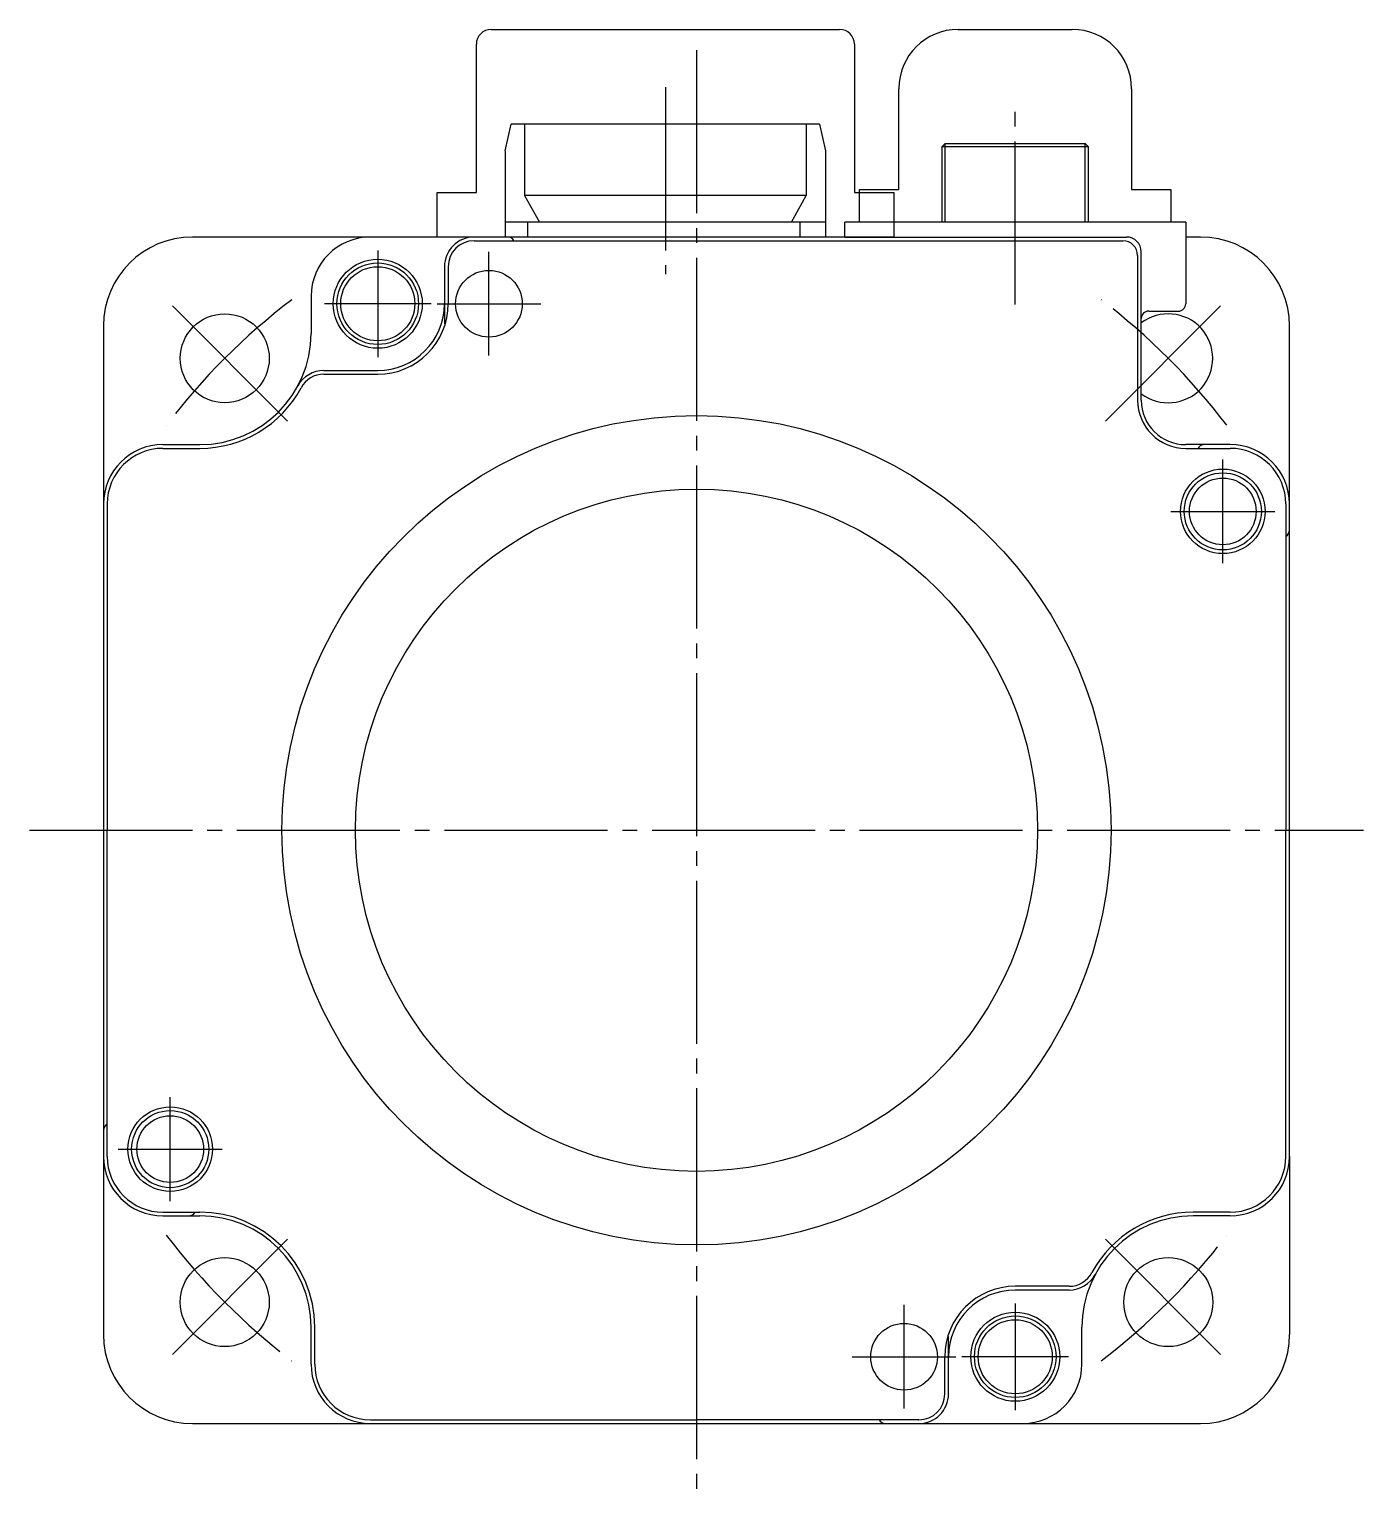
# Model space of a CAD drawing. Header units: millimetres. Extents: x -206 to 211, y -206 to 173.
# Drawn here: x -206.2 to -116.2, y -67.3 to 31.7 of the extents above; entities that cross this region are included whole.
import ezdxf

# ---------------------------------------------------------------- set-up
doc = ezdxf.new("R2010")
doc.units = ezdxf.units.MM
doc.linetypes.add('DASH_CENTER', pattern=[14, 11, -1, 1, -1])

msp = doc.modelspace()

# ---------------------------------------------------------------- linework, layer by layer
at = {"color": 4, "linetype": 'Continuous'}
for p, q in [((-175.085, 31.743), (-151.585, 31.743)), ((-143.585, 31.743), (-135.885, 31.743)), ((-176.085, 20.743), (-176.085, 30.743)), ((-150.585, 30.743), (-150.585, 20.743)), ((-147.585, 20.943), (-147.585, 27.743)), ((-131.885, 27.743), (-131.885, 20.943)), ((-150.235, 18.743), (-150.235, 20.943)), ((-150.235, 20.943), (-147.585, 20.943)), ((-131.885, 20.943), (-129.235, 20.943)), ((-129.235, 20.943), (-129.235, 18.743)), ((-178.735, 20.743), (-176.085, 20.743)), ((-178.735, 17.743), (-178.735, 20.743)), ((-150.585, 20.743), (-147.935, 20.743)), ((-147.935, 20.743), (-147.935, 17.743)), ((-129.235, 18.743), (-150.235, 18.743)), ((-147.935, 17.743), (-178.735, 17.743))]:
    msp.add_line(p, q, dxfattribs=at)
at = {"color": 1, "linetype": 'DASH_CENTER'}
for p, q in [((-161.235, 30.343), (-161.235, -67.257)), ((-163.335, 27.843), (-163.335, 15.243)), ((-139.735, 13.193), (-139.735, 26.543)), ((-182.735, 16.843), (-182.735, 9.643)), ((-175.235, 9.743), (-175.235, 16.743)), ((-188.812, 5.321), (-197.297, 13.806)), ((-179.135, 13.243), (-186.335, 13.243)), ((-178.735, 13.243), (-171.735, 13.243)), ((-133.658, 5.321), (-125.173, 13.806)), ((-125.735, -4.257), (-125.735, 2.743)), ((-129.235, -0.757), (-122.235, -0.757)), ((-206.235, -22.257), (-116.235, -22.257)), ((-196.735, -47.257), (-196.735, -40.257)), ((-200.235, -43.757), (-193.235, -43.757)), ((-188.812, -49.834), (-197.297, -58.319)), ((-133.658, -49.834), (-125.173, -58.319)), ((-147.235, -61.257), (-147.235, -54.257)), ((-139.735, -54.157), (-139.735, -61.357)), ((-150.735, -57.757), (-143.735, -57.757)), ((-136.135, -57.757), (-143.335, -57.757))]:
    msp.add_line(p, q, dxfattribs=at)
at = {"color": 7, "linetype": 'Continuous'}
for p, q in [((-174.135, 23.543), (-173.735, 25.343)), ((-152.935, 25.343), (-173.735, 25.343)), ((-172.835, 25.343), (-172.835, 20.543)), ((-153.835, 25.343), (-153.835, 20.543)), ((-152.935, 25.343), (-152.535, 23.543)), ((-144.46, 24.043), (-144.66, 23.843)), ((-144.66, 23.843), (-134.81, 23.843)), ((-144.66, 18.743), (-144.66, 23.843)), ((-144.46, 24.043), (-135.01, 24.043)), ((-144.46, 18.743), (-144.46, 24.043)), ((-134.81, 23.843), (-135.01, 24.043)), ((-135.01, 18.743), (-135.01, 24.043)), ((-134.81, 23.843), (-134.81, 18.743)), ((-174.135, 23.543), (-174.135, 17.743)), ((-152.535, 23.543), (-152.535, 17.743)), ((-172.835, 20.543), (-171.835, 18.743)), ((-153.835, 20.543), (-172.835, 20.543)), ((-154.835, 18.743), (-153.835, 20.543)), ((-152.535, 18.743), (-174.135, 18.743)), ((-172.635, 18.743), (-172.635, 17.743)), ((-154.235, 17.743), (-154.235, 18.743)), ((-151.235, 17.743), (-151.235, 18.743)), ((-128.235, 18.743), (-151.235, 18.743)), ((-128.235, 18.743), (-128.235, 13.243)), ((-183.235, 17.743), (-195.235, 17.743)), ((-151.235, 17.743), (-183.235, 17.743)), ((-176.235, 17.493), (-161.235, 17.493)), ((-161.235, 17.493), (-132.485, 17.493)), ((-151.235, 17.743), (-132.235, 17.743)), ((-127.235, 17.743), (-128.235, 17.743)), ((-131.485, 16.493), (-131.485, 6.743)), ((-131.235, 12.243), (-131.235, 16.743)), ((-178.235, 15.743), (-178.235, 11.993)), ((-177.985, 15.743), (-177.985, 13.243)), ((-187.235, 13.743), (-187.235, 11.243)), ((-131.235, 6.743), (-131.235, 12.243)), ((-130.735, 12.743), (-128.735, 12.743)), ((-201.235, 11.743), (-201.235, -0.257)), ((-121.235, -0.257), (-121.235, 11.743)), ((-186.368, 8.743), (-182.735, 8.743)), ((-186.368, 8.493), (-182.735, 8.493)), ((-197.235, 3.743), (-194.735, 3.743)), ((-197.235, 3.493), (-194.735, 3.493)), ((-125.235, 3.743), (-128.235, 3.743)), ((-128.235, 3.493), (-125.235, 3.493)), ((-201.235, -0.257), (-201.235, -44.257)), ((-201.235, -0.937), (-201.235, -56.257)), ((-200.985, -0.257), (-200.985, -22.257)), ((-121.485, -0.257), (-121.485, -22.257)), ((-121.235, -44.257), (-121.235, -0.257)), ((-200.985, -44.257), (-200.985, -22.257)), ((-121.485, -44.257), (-121.485, -22.257)), ((-121.235, -44.257), (-121.235, -56.257)), ((-197.235, -48.007), (-194.735, -48.007)), ((-197.235, -48.257), (-194.735, -48.257)), ((-125.235, -48.007), (-127.735, -48.007)), ((-125.235, -48.257), (-127.735, -48.257)), ((-136.101, -53.007), (-139.735, -53.007)), ((-136.102, -53.257), (-139.735, -53.257)), ((-187.235, -58.257), (-187.235, -55.757)), ((-186.985, -58.257), (-186.985, -55.757)), ((-135.235, -58.257), (-135.235, -55.757)), ((-144.235, -60.257), (-144.235, -56.507)), ((-144.485, -60.257), (-144.485, -57.757)), ((-195.235, -62.257), (-127.235, -62.257)), ((-183.235, -62.007), (-161.235, -62.007)), ((-183.235, -62.257), (-139.235, -62.257)), ((-146.235, -62.007), (-161.235, -62.007))]:
    msp.add_line(p, q, dxfattribs=at)
for centre, radius in [((-182.735, 13.243), 3), ((-182.735, 13.243), 2.75), ((-182.735, 13.243), 2.5), ((-175.235, 13.243), 2.25), ((-193.055, 9.563), 3), ((-161.235, -22.257), 27.96), ((-125.735, -0.757), 2.85), ((-125.735, -0.757), 2.6), ((-125.735, -0.757), 2.25), ((-161.235, -22.257), 23), ((-196.735, -43.757), 2.85), ((-196.735, -43.757), 2.6), ((-196.735, -43.757), 2.25), ((-193.055, -54.076), 3), ((-129.415, -54.076), 3), ((-139.735, -57.757), 3), ((-139.735, -57.757), 2.75), ((-139.735, -57.757), 2.5), ((-147.235, -57.757), 2.25)]:
    msp.add_circle(centre, radius, dxfattribs=at)
at = {"color": 4, "linetype": 'Continuous'}
for centre, radius, start, end in [((-175.085, 30.743), 1, 90, 180), ((-151.585, 30.743), 1, 0, 90), ((-143.585, 27.743), 4, 90, 180), ((-135.885, 27.743), 4, 0, 90)]:
    msp.add_arc(centre, radius, start, end, dxfattribs=at)
at = {"color": 7, "linetype": 'Continuous'}
for centre, radius, start, end in [((-195.235, 11.743), 6, 90, 180), ((-183.235, 13.743), 4, 90, 180), ((-176.235, 15.743), 2, 90, 180), ((-176.235, 15.743), 1.75, 90, 180), ((-173.985, 17.243), 0.5, 30, 90), ((-132.485, 16.493), 1, 0, 90), ((-132.235, 16.743), 1, 0, 90), ((-127.235, 11.743), 6, 0, 90), ((-182.735, 13.243), 4.5, 270, 0), ((-182.735, 13.243), 4.75, 270, 0), ((-128.735, 13.243), 0.5, 270, 0), ((-177.735, 11.993), 0.5, 180, 200.41366), ((-130.735, 12.243), 0.5, 90, 180), ((-129.415, 9.563), 3, 232.65581, 127.34419), ((-194.735, 11.243), 7.5, 270, 0), ((-186.368, 6.743), 2, 90, 151.72629), ((-186.368, 6.743), 1.75, 90, 151.72629), ((-194.735, 11.243), 7.75, 270, 331.72629), ((-128.235, 6.743), 3.25, 180, 270), ((-128.235, 6.743), 3, 180, 270), ((-197.235, -0.257), 4, 90, 180), ((-197.235, -0.257), 3.75, 90, 180), ((-126.985, 3.243), 0.5, 90, 150), ((-125.235, -0.257), 4, 0, 90), ((-125.235, -0.257), 3.75, 0, 90), ((-121.735, -2.007), 0.5, 300, 0), ((-200.735, -42.507), 0.5, 120, 180), ((-197.235, -44.257), 4, 180, 270), ((-197.235, -44.257), 3.75, 180, 270), ((-125.235, -44.257), 4, 270, 0), ((-125.235, -44.257), 3.75, 270, 0), ((-195.485, -47.757), 0.5, 270, 329.11661), ((-194.735, -55.757), 7.75, 0, 90), ((-194.735, -55.757), 7.5, 0, 90), ((-127.735, -55.757), 7.5, 90, 180), ((-127.735, -55.757), 7.75, 90, 151.72679), ((-136.102, -51.257), 1.75, 270, 331.72852), ((-136.102, -51.257), 2, 270, 331.72629), ((-139.735, -57.757), 4.75, 90, 180), ((-139.735, -57.757), 4.5, 90, 180), ((-195.235, -56.257), 6, 180, 270), ((-144.735, -56.507), 0.5, 0, 20.41366), ((-127.235, -56.257), 6, 270, 0), ((-183.235, -58.257), 4, 180, 270), ((-183.235, -58.257), 3.75, 180, 270), ((-139.235, -58.257), 4, 270, 0), ((-146.235, -60.257), 2, 270, 0), ((-146.235, -60.257), 1.75, 270, 0), ((-148.485, -61.757), 0.5, 210, 270)]:
    msp.add_arc(centre, radius, start, end, dxfattribs=at)
at = {"color": 1, "linetype": 'DASH_CENTER'}
for start, end in [(127.35489, 142.64511), (37.35489, 52.64511), (217.35489, 232.64511), (307.35489, 322.64511)]:
    msp.add_arc((-161.235, -22.257), 45, start, end, dxfattribs=at)

doc.saveas('drawing.dxf')
